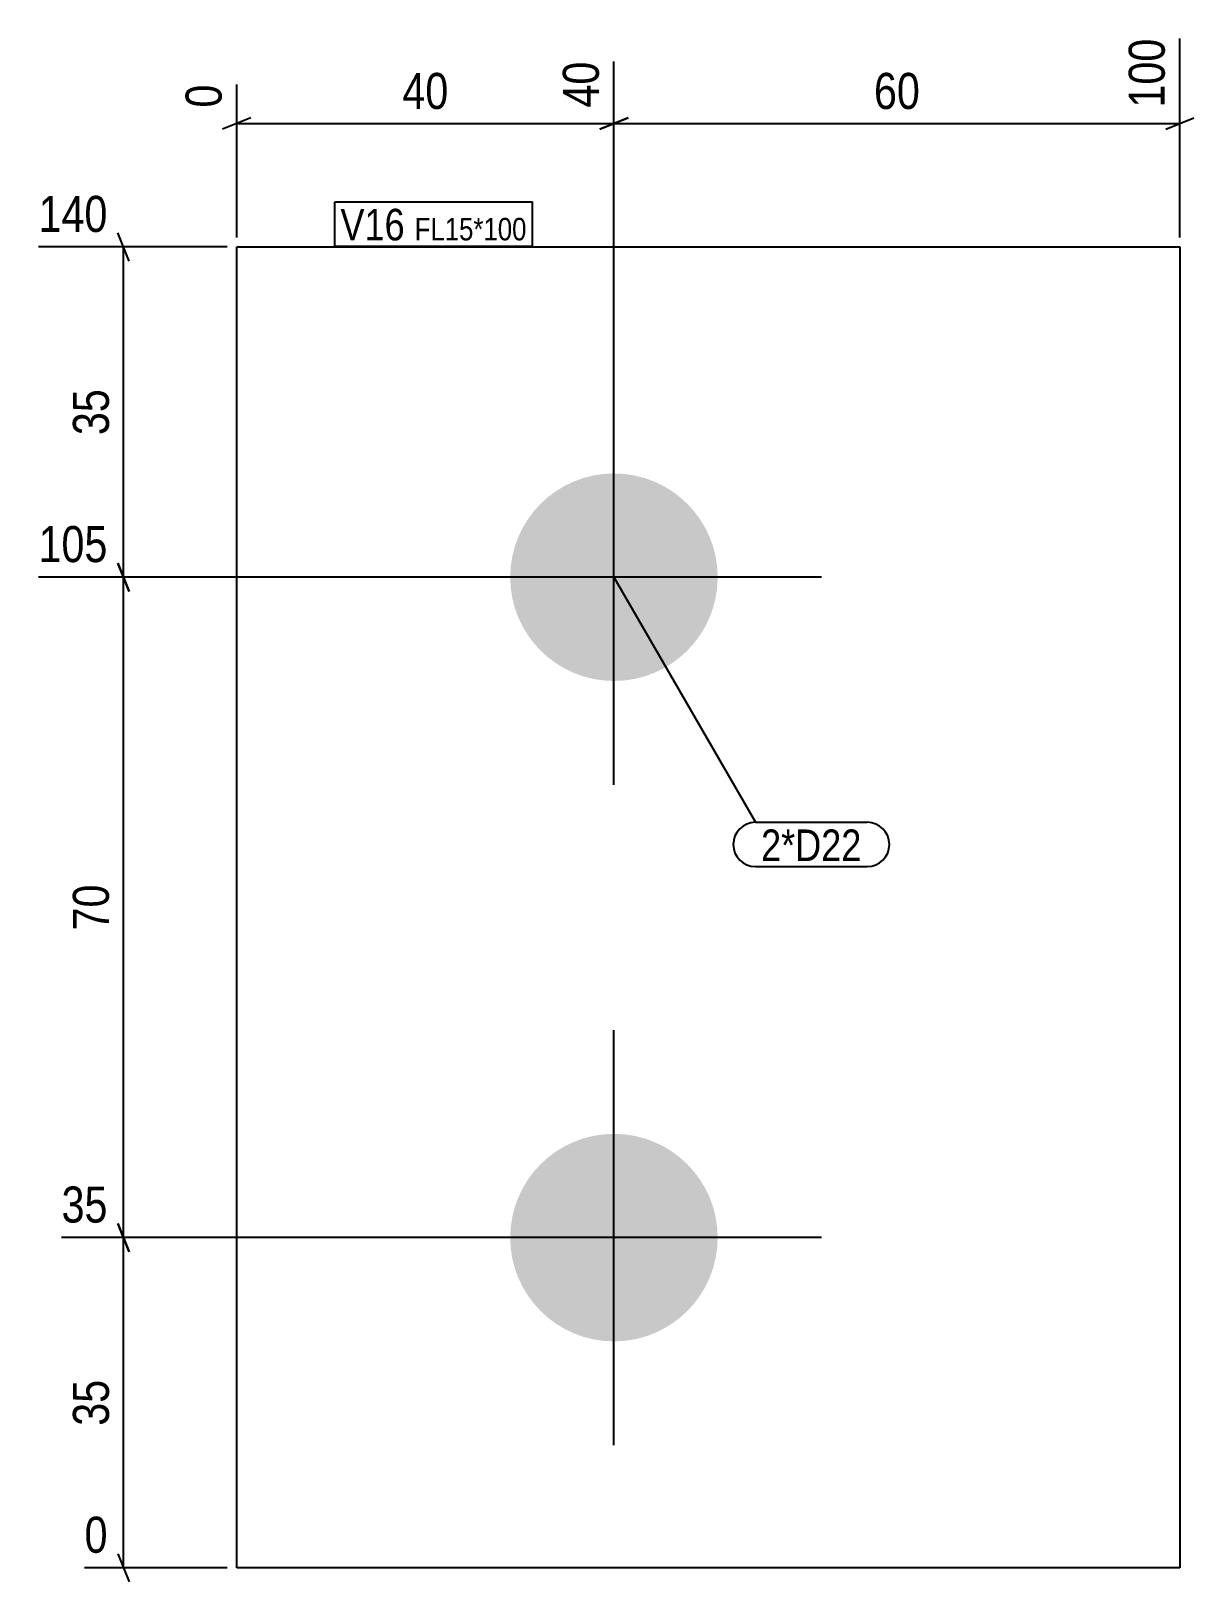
# Model space of a CAD drawing. Header units: millimetres. Extents: x 2 to 126, y 3 to 167.
import ezdxf

# ---------------------------------------------------------------- set-up
doc = ezdxf.new("R2010")
doc.units = ezdxf.units.MM
for name, color, linetype in [('MÅLSÆTNING', 7, 'Continuous'), ('STÅL', 7, 'Continuous'), ('TEKST', 7, 'Continuous')]:
    doc.layers.add(name, color=color, linetype=linetype)
doc.styles.add('Arial Narrow', font='ARIALN.TTF', dxfattribs={"height": 0.2})

msp = doc.modelspace()

# ---------------------------------------------------------------- hatches: boundary and pattern name
at = {"layer": 'STÅL', "linetype": 'Continuous'}
for points in [[(64.01, 98.5, -1), (64.01, 120.5, -1)], [(64.01, 28.5, -1), (64.01, 50.5, -1)]]:
    msp.add_hatch(color=3, dxfattribs=at).paths.add_polyline_path(points)

# ---------------------------------------------------------------- linework, layer by layer
at = {"layer": 'MÅLSÆTNING', "color": 7, "linetype": 'Continuous'}
for p, q in [((124.01, 145.5), (124.01, 166.59)), ((64.01, 110.5), (64.01, 164.15)), ((64.01, 110.5), (64.01, 164.15)), ((24.01, 145.5), (24.01, 161.72)), ((25.51, 158.18), (22.51, 156.98)), ((65.51, 158.18), (62.51, 156.98)), ((62.51, 156.98), (65.51, 158.18)), ((122.51, 156.98), (125.51, 158.18)), ((24.01, 157.58), (64.01, 157.58)), ((64.01, 157.58), (124.01, 157.58)), ((12.61, 143), (11.41, 146)), ((23.01, 144.5), (3, 144.5)), ((12.01, 109.5), (12.01, 144.5)), ((11.41, 111), (12.61, 108)), ((12.61, 108), (11.41, 111)), ((63.01, 109.5), (3, 109.5)), ((63.01, 109.5), (3, 109.5)), ((12.01, 39.5), (12.01, 109.5)), ((63.01, 39.5), (5.44, 39.5)), ((12.61, 38), (11.41, 41)), ((12.01, 4.5), (12.01, 39.5)), ((11.41, 6), (12.61, 3)), ((23.01, 4.5), (7.88, 4.5))]:
    msp.add_line(p, q, dxfattribs=at)
at = {"layer": 'STÅL', "color": 2, "linetype": 'Continuous'}
for p, q in [((24.01, 4.5), (24.01, 144.5)), ((24.01, 144.5), (124.01, 144.5)), ((124.01, 144.5), (124.01, 4.5)), ((124.01, 4.5), (24.01, 4.5))]:
    msp.add_line(p, q, dxfattribs=at)
at = {"layer": 'STÅL', "color": 3, "linetype": 'Continuous'}
for p, q in [((64.01, 87.5), (64.01, 131.5)), ((86.01, 109.5), (42.01, 109.5)), ((64.01, 17.5), (64.01, 61.5)), ((86.01, 39.5), (42.01, 39.5))]:
    msp.add_line(p, q, dxfattribs=at)

# ---------------------------------------------------------------- wipeouts: each hides what was drawn before it
at = {"color": 0}
msp.add_wipeout([(90.27, 79.42), (90.27, 82.92), (79.61, 82.92), (79.61, 79.42)], dxfattribs=at).dxf.layer = 'TEKST'

# ---------------------------------------------------------------- next in the draw order: wipeouts: each hides what was drawn before it
at = {"color": 0, "linetype": 'Continuous'}
for points in [[(123.21, 167.39), (117.61, 167.39), (117.61, 158.48), (123.21, 158.48)], [(63.21, 164.95), (57.61, 164.95), (57.61, 158.48), (63.21, 158.48)], [(23.21, 162.52), (17.61, 162.52), (17.61, 158.48), (23.21, 158.48)], [(11.11, 145.3), (11.11, 150.9), (2.2, 150.9), (2.2, 145.3)], [(11.11, 110.3), (11.11, 115.9), (2.2, 115.9), (2.2, 110.3)], [(11.11, 40.3), (11.11, 45.9), (4.64, 45.9), (4.64, 40.3)], [(11.11, 5.3), (11.11, 10.9), (7.08, 10.9), (7.08, 5.3)]]:
    msp.add_wipeout(points, dxfattribs=at).dxf.layer = 'MÅLSÆTNING'
at = {"color": 0}
for points, layer in [([(47.25, 158.33), (47.25, 163.93), (40.78, 163.93), (40.78, 158.33)], 'MÅLSÆTNING'), ([(97.25, 158.33), (97.25, 163.93), (90.78, 163.93), (90.78, 158.33)], 'MÅLSÆTNING'), ([(11.26, 130.24), (5.66, 130.24), (5.66, 123.76), (11.26, 123.76)], 'MÅLSÆTNING'), ([(11.26, 77.74), (5.66, 77.74), (5.66, 71.26), (11.26, 71.26)], 'MÅLSÆTNING'), ([(11.26, 25.24), (5.66, 25.24), (5.66, 18.76), (11.26, 18.76)], 'MÅLSÆTNING'), ([(41.83, 145.2), (41.83, 148.7), (35.01, 148.7), (35.01, 145.2)], 'TEKST'), ([(54.76, 145.2), (54.76, 147.7), (42.88, 147.7), (42.88, 145.2)], 'TEKST'), ([(90.27, 79.42), (90.27, 82.92), (79.61, 82.92), (79.61, 79.42)], 'TEKST')]:
    msp.add_wipeout(points, dxfattribs=at).dxf.layer = layer

# ---------------------------------------------------------------- next in the draw order: linework, layer by layer
at = {"layer": 'MÅLSÆTNING', "color": 7, "linetype": 'Continuous'}
for p, q in [((63.01, 39.5), (5.44, 39.5)), ((11.41, 41), (12.61, 38))]:
    msp.add_line(p, q, dxfattribs=at)
at = {"layer": 'TEKST', "color": 7, "linetype": 'Continuous'}
for p, q in [((64.01, 109.5), (79.01, 83.52)), ((79.01, 83.52), (90.87, 83.52)), ((79.01, 78.82), (90.87, 78.82))]:
    msp.add_line(p, q, dxfattribs=at)
for centre, start, end in [((79.01, 81.17), 90, 270), ((90.87, 81.17), 270, 90)]:
    msp.add_arc(centre, 2.35, start, end, dxfattribs=at)

# ---------------------------------------------------------------- next in the draw order: texts
at = {"layer": 'MÅLSÆTNING', "color": 3, "linetype": 'Continuous', "style": 'Arial Narrow'}
for s, height, p in [('100', 3.818, (122.41, 159.28)), ('40', 3.818, (62.41, 159.28)), ('0', 3.82, (22.41, 159.28))]:
    msp.add_text(s, height=height, rotation=90.0002, dxfattribs=at).set_placement(p)
at = {"layer": 'MÅLSÆTNING', "color": 3, "style": 'Arial Narrow'}
for s, p in [('40', (41.58, 159.13)), ('60', (91.58, 159.13))]:
    msp.add_text(s, height=3.818, dxfattribs=at).set_placement(p)
at = {"layer": 'MÅLSÆTNING', "color": 3, "linetype": 'Continuous', "style": 'Arial Narrow'}
for s, height, p in [('140', 3.818, (3, 146.1)), ('105', 3.818, (3, 111.1)), ('35', 3.818, (5.44, 41.1)), ('0', 3.82, (7.88, 6.1))]:
    msp.add_text(s, height=height, dxfattribs=at).set_placement(p)
at = {"layer": 'MÅLSÆTNING', "color": 3, "style": 'Arial Narrow'}
for s, p in [('35', (10.46, 124.56)), ('70', (10.46, 72.06)), ('35', (10.46, 19.56))]:
    msp.add_text(s, height=3.818, rotation=90.0002, dxfattribs=at).set_placement(p)
at = {"layer": 'TEKST', "color": 3, "style": 'Arial Narrow'}
msp.add_text('2*D22', height=3.34, dxfattribs=at).set_placement((79.61, 79.42))

# ---------------------------------------------------------------- next in the draw order: wipeouts: each hides what was drawn before it
at = {"color": 0}
for points in [[(41.83, 145.2), (41.83, 148.7), (35.01, 148.7), (35.01, 145.2)], [(54.76, 145.2), (54.76, 147.7), (42.88, 147.7), (42.88, 145.2)]]:
    msp.add_wipeout(points, dxfattribs=at).dxf.layer = 'TEKST'

# ---------------------------------------------------------------- next in the draw order: linework, layer by layer
at = {"layer": 'TEKST', "color": 7, "linetype": 'Continuous'}
for p, q in [((34.41, 149.3), (55.36, 149.3)), ((34.41, 144.6), (34.41, 149.3)), ((55.36, 144.6), (55.36, 149.3)), ((34.41, 144.6), (55.36, 144.6))]:
    msp.add_line(p, q, dxfattribs=at)

# ---------------------------------------------------------------- next in the draw order: texts
at = {"layer": 'TEKST', "color": 3, "style": 'Arial Narrow'}
for s, height, p in [('V16', 3.34, (35.01, 145.2)), ('FL15*100', 2.386, (42.88, 145.2))]:
    msp.add_text(s, height=height, dxfattribs=at).set_placement(p)

doc.saveas('drawing.dxf')
